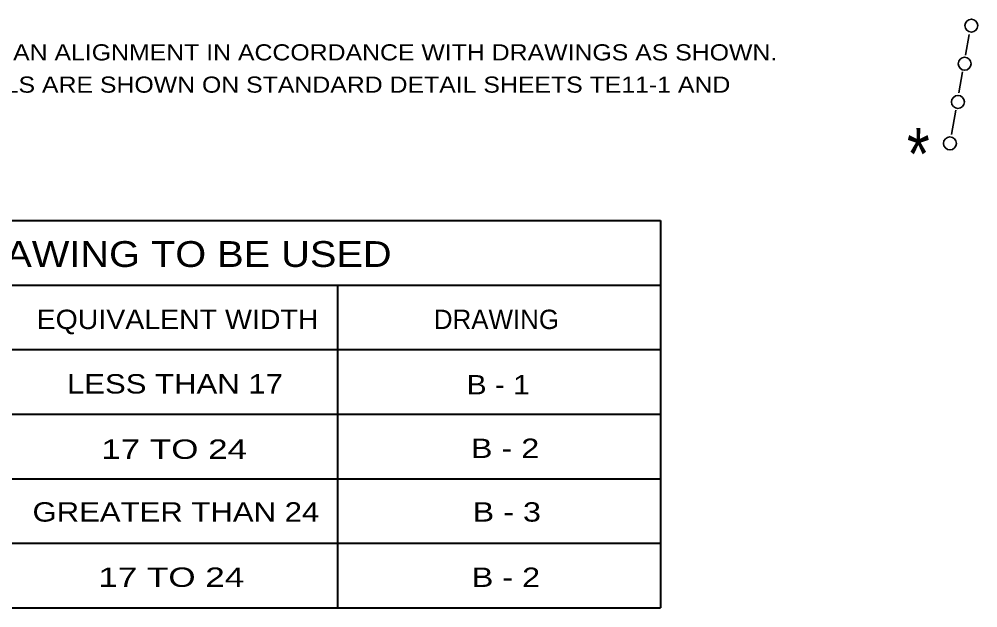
# Model space of a CAD drawing. Extents: x -1843 to -987, y 1073 to 1617.
# Drawn here: x -1658.4 to -1480.3, y 1238.3 to 1347.8 of the extents above; entities that cross this region are included whole.
import ezdxf
from ezdxf.enums import TextEntityAlignment as Align

# ---------------------------------------------------------------- set-up
doc = ezdxf.new("R2010")
doc.units = 0
doc.header["$LTSCALE"] = 1.2
doc.layers.add('1', color=7, linetype='Continuous', lineweight=53)

msp = doc.modelspace()

# ---------------------------------------------------------------- linework, layer by layer
at = {"layer": '1', "lineweight": 35}
for p, q in [((-1482.57, 1341.087), (-1481.893, 1344.924)), ((-1483.809, 1334.061), (-1483.115, 1337.996)), ((-1485.15, 1326.34), (-1484.355, 1330.844))]:
    msp.add_line(p, q, dxfattribs=at)
at = {"layer": '1', "lineweight": 40}
for p, q in [((-1719.272, 1310.333), (-1539.272, 1310.333)), ((-1539.272, 1310.333), (-1539.272, 1238.333)), ((-1719.272, 1298.333), (-1539.272, 1298.333)), ((-1599.272, 1298.333), (-1599.272, 1238.333)), ((-1719.272, 1286.333), (-1539.272, 1286.333)), ((-1719.272, 1274.333), (-1539.272, 1274.333)), ((-1719.272, 1262.333), (-1539.272, 1262.333)), ((-1719.272, 1250.333), (-1539.272, 1250.333)), ((-1719.272, 1238.333), (-1539.272, 1238.333))]:
    msp.add_line(p, q, dxfattribs=at)
at = {"layer": '1', "lineweight": 35}
for centre in [(-1481.48, 1346.562), (-1482.73, 1339.471), (-1483.98, 1332.38), (-1485.465, 1324.667)]:
    msp.add_circle(centre, 1.2, dxfattribs=at)

# ---------------------------------------------------------------- texts
at = {"layer": '1', "width": 1.15}
for s, p in [('DELINEATORS SHALL BE PLACED IN AN ALIGNMENT IN ACCORDANCE WITH DRAWINGS AS SHOWN.', (-1742.363, 1340.094)), ('THE DELINEATOR MOUNTING DETAILS ARE SHOWN ON STANDARD DETAIL SHEETS TE11-1 AND', (-1742.363, 1334.094))]:
    msp.add_text(s, height=3, dxfattribs=at).set_placement(p)
at = {"layer": '1'}
for s, height, width, p in [('*', 9.6, 0.85, (-1491.334, 1317.923)), ('DRAWING TO BE USED', 4.8, 1.15, (-1630.434, 1301.701)), ('EQUIVALENT WIDTH', 3.6, 1.1, (-1628.997, 1290.156)), ('LESS THAN 17', 3.6, 1.2, (-1629.476, 1278.171)), ('B - 1', 3.6, 1.15, (-1569.411, 1278.011)), ('17 TO 24', 3.6, 1.35, (-1629.621, 1266.027)), ('B - 2', 3.6, 1.25, (-1568.133, 1266.186)), ('GREATER THAN 24', 3.6, 1.2, (-1629.302, 1254.361)), ('B - 3', 3.6, 1.25, (-1567.814, 1254.361)), ('17 TO 24', 3.6, 1.35, (-1630.154, 1242.228)), ('B - 2', 3.6, 1.25, (-1567.973, 1242.217))]:
    msp.add_text(s, height=height, dxfattribs=dict(at, width=width)).set_placement(p, align=Align.CENTER)
msp.add_text('DRAWING', height=3.6, dxfattribs=at).set_placement((-1569.731, 1290.156), align=Align.CENTER)

doc.saveas('drawing.dxf')
